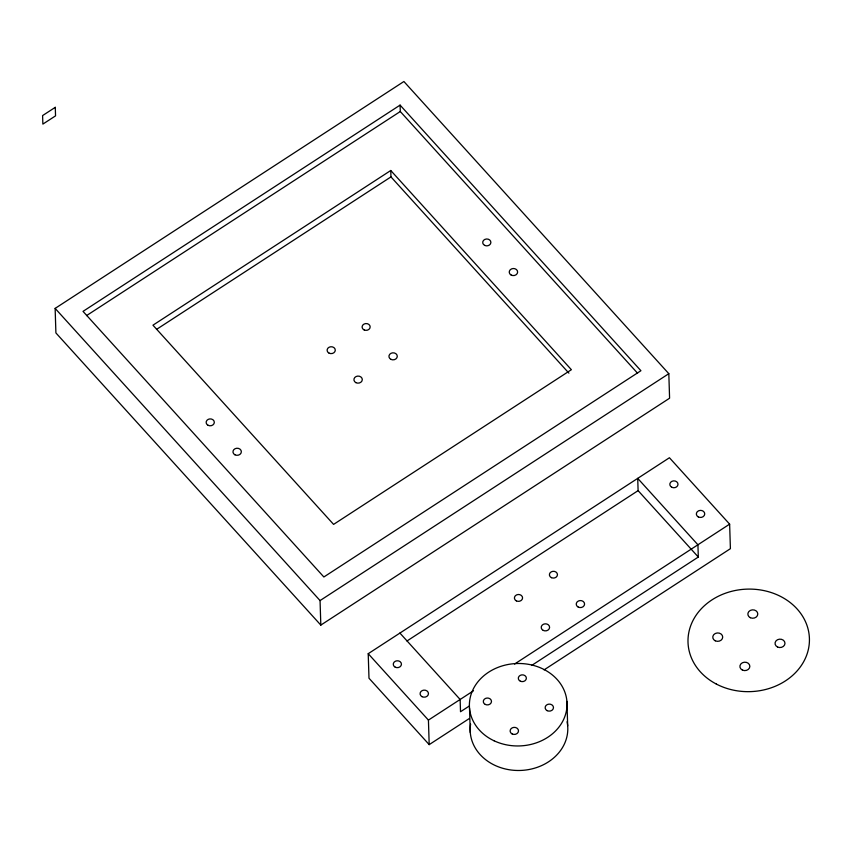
<?xml version="1.0" encoding="UTF-8"?>
<svg xmlns="http://www.w3.org/2000/svg" width="852" height="852" viewBox="0 0 852 852"><rect width="100%" height="100%" fill="white"/><g stroke="black" fill="none" stroke-linecap="round" stroke-linejoin="round"><path stroke-width="1.28" d="M55.135 308.403L403.901 81.515L668.82 373.687L669.587 398.214L320.821 625.102L55.902 332.93L55.135 308.403L320.054 600.575L320.821 625.102M400.089 105.115L83.027 311.374L323.867 576.985L640.917 370.716L400.089 105.115L400.291 111.516L637.552 373.187M86.563 315.602L400.291 111.516M390.759 170.496L152.966 325.187L333.59 524.395L571.383 369.704L390.759 170.496L390.962 176.896L568.902 373.144M156.502 329.415L390.962 176.896M320.054 600.575L668.82 373.687M469.356 718.502L429.195 744.627L368.991 678.224L368.213 653.697L669.427 457.748L729.631 524.15L730.409 548.677L544.098 669.874M406.979 640.992L638.105 490.635L637.722 478.377L697.926 544.779L698.31 557.038L531.637 665.465M429.195 744.627L428.428 720.1L473.467 690.802M514.576 664.049L729.631 524.15M469.409 705.957L460.517 711.739L460.133 699.471L399.918 633.068M638.105 490.635L698.31 557.038M368.213 653.697L428.428 720.1M566.921 701.377L567.688 725.904M469.516 708.076L470.283 732.603M567.081 721.75A48.83 41.226 -1.8 0 1 519.88 770.474A48.83 41.226 -1.8 0 1 470.613 724.104M55.284 107.331L42.6 115.574L42.866 124.104L55.55 115.861L55.284 107.331M355.944 382.665A4.196 3.546 -1.8 0 0 362.302 379.641A4.196 3.546 -1.8 0 0 356.083 376.531A4.196 3.546 -1.8 0 0 355.944 382.665M390.962 359.374A4.175 3.525 -1.8 0 0 397.277 356.349A4.175 3.525 -1.8 0 0 391.079 353.271A4.175 3.525 -1.8 0 0 390.962 359.374M364.166 329.937A4.026 3.397 -1.8 0 0 370.162 326.87A4.026 3.397 -1.8 0 0 364.07 324.048A4.026 3.397 -1.8 0 0 364.166 329.937M329.064 353.143A4.09 3.451 -1.8 0 0 335.283 350.236A4.09 3.451 -1.8 0 0 329.245 347.169A4.09 3.451 -1.8 0 0 329.064 353.143M208.101 425.308A4.09 3.451 -1.8 0 0 214.321 422.39A4.09 3.451 -1.8 0 0 208.293 419.322A4.09 3.451 -1.8 0 0 208.101 425.308M234.982 454.819A4.196 3.546 -1.8 0 0 241.35 451.805A4.196 3.546 -1.8 0 0 235.131 448.685A4.196 3.546 -1.8 0 0 234.982 454.819M484.65 245.376A4.09 3.451 -1.8 0 0 490.88 242.5A4.09 3.451 -1.8 0 0 484.863 239.401A4.09 3.451 -1.8 0 0 484.65 245.376M511.189 275.068A4.196 3.546 -1.8 0 0 517.622 272.139A4.196 3.546 -1.8 0 0 511.466 268.934A4.196 3.546 -1.8 0 0 511.189 275.068M422.102 696.702A4.196 3.546 -1.8 0 0 428.46 693.688A4.196 3.546 -1.8 0 0 422.241 690.567A4.196 3.546 -1.8 0 0 422.102 696.702M395.221 667.18A4.09 3.451 -1.8 0 0 401.441 664.272A4.09 3.451 -1.8 0 0 395.403 661.205A4.09 3.451 -1.8 0 0 395.221 667.18M698.31 516.94A4.196 3.546 -1.8 0 0 704.732 514.022A4.196 3.546 -1.8 0 0 698.576 510.806A4.196 3.546 -1.8 0 0 698.31 516.94M671.759 487.259A4.09 3.451 -1.8 0 0 678 484.373A4.09 3.451 -1.8 0 0 671.983 481.284A4.09 3.451 -1.8 0 0 671.759 487.259M543.235 630.405A4.196 3.546 -1.8 0 0 549.604 627.391A4.196 3.546 -1.8 0 0 543.384 624.271A4.196 3.546 -1.8 0 0 543.235 630.405M578.263 607.114A4.175 3.525 -1.8 0 0 584.578 604.1A4.175 3.525 -1.8 0 0 578.38 601.011A4.175 3.525 -1.8 0 0 578.263 607.114M551.468 577.677A4.026 3.397 -1.8 0 0 557.453 574.61A4.026 3.397 -1.8 0 0 551.372 571.788A4.026 3.397 -1.8 0 0 551.468 577.677M516.365 600.884A4.09 3.451 -1.8 0 0 522.574 597.976A4.09 3.451 -1.8 0 0 516.546 594.909A4.09 3.451 -1.8 0 0 516.365 600.884M494.107 740.803A48.83 41.226 -1.8 0 0 567.038 703.997A48.83 41.226 -1.8 0 0 493.51 669.384A48.83 41.226 -1.8 0 0 494.107 740.803M485.267 704.434A4.09 3.451 -1.8 0 0 491.487 701.515A4.09 3.451 -1.8 0 0 485.448 698.448A4.09 3.451 -1.8 0 0 485.267 704.434M520.37 681.217A4.026 3.397 -1.8 0 0 526.366 678.16A4.026 3.397 -1.8 0 0 520.274 675.338A4.026 3.397 -1.8 0 0 520.37 681.217M547.165 710.664A4.175 3.525 -1.8 0 0 553.481 707.639A4.175 3.525 -1.8 0 0 547.282 704.561A4.175 3.525 -1.8 0 0 547.165 710.664M512.148 733.955A4.196 3.546 -1.8 0 0 518.506 730.931A4.196 3.546 -1.8 0 0 512.286 727.81A4.196 3.546 -1.8 0 0 512.148 733.955M716.308 684.039A60.726 51.269 -1.8 0 0 809.389 641.844A60.726 51.269 -1.8 0 0 720.441 595.25A60.726 51.269 -1.8 0 0 716.308 684.039M742.411 670.077A4.974 4.207 -1.8 0 0 749.845 666.317A4.974 4.207 -1.8 0 0 742.348 662.792A4.974 4.207 -1.8 0 0 742.411 670.077M715.275 640.811A4.974 4.207 -1.8 0 0 722.709 637.062A4.974 4.207 -1.8 0 0 715.211 633.537A4.974 4.207 -1.8 0 0 715.275 640.811M750.356 617.711A4.974 4.207 -1.8 0 0 757.79 613.962A4.974 4.207 -1.8 0 0 750.293 610.437A4.974 4.207 -1.8 0 0 750.356 617.711M777.546 647.019A4.974 4.207 -1.8 0 0 784.98 643.271A4.974 4.207 -1.8 0 0 777.482 639.745A4.974 4.207 -1.8 0 0 777.546 647.019"/></g></svg>
